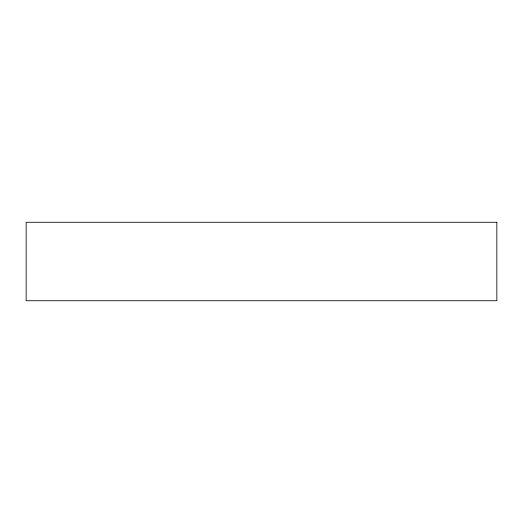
<?xml version="1.0" encoding="UTF-8"?>
<svg xmlns="http://www.w3.org/2000/svg" width="523" height="523" viewBox="0 0 523 523"><rect width="100%" height="100%" fill="white"/><g stroke="black" fill="none" stroke-linecap="round" stroke-linejoin="round"><path stroke-width="0.78" d="M496.85 222.268L26.15 222.268L26.15 300.732L496.85 300.732L496.85 222.268"/></g></svg>
